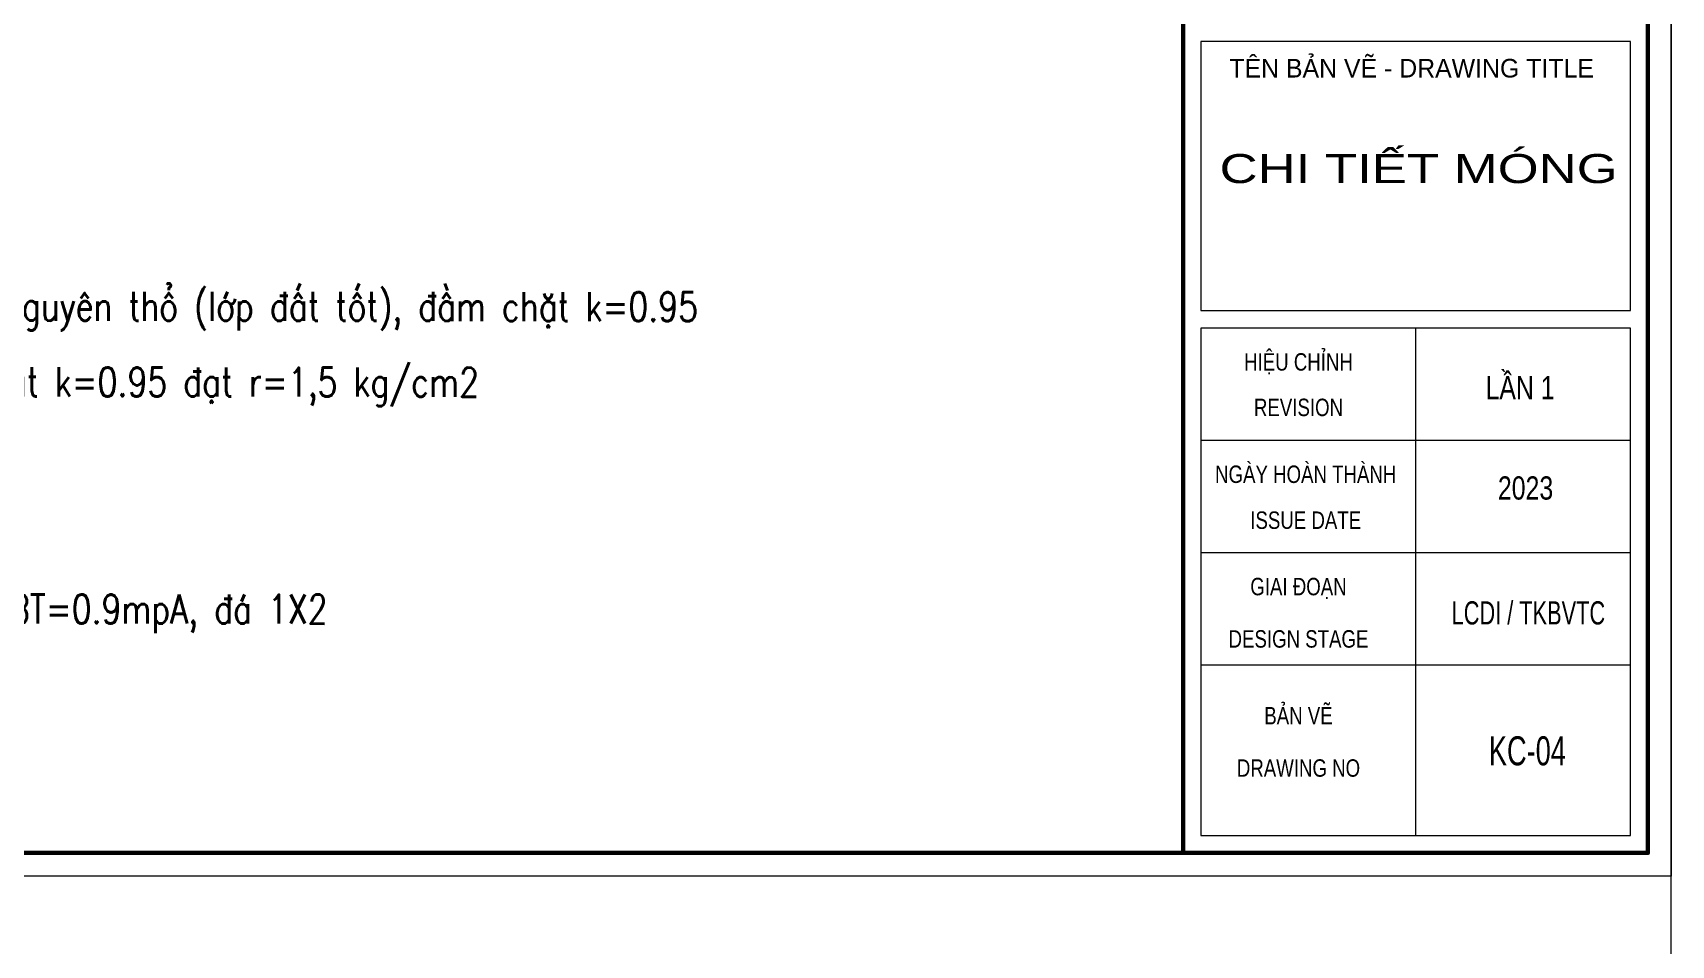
# Model space of a CAD drawing. Header units: millimetres. Extents: x -211129 to 461116, y -574633 to 115.
# Drawn here: x -64461 to -57409, y -546838 to -542912 of the extents above; entities that cross this region are included whole.
import ezdxf
from ezdxf.enums import TextEntityAlignment as Align

# ---------------------------------------------------------------- set-up
doc = ezdxf.new("R2010")
doc.units = ezdxf.units.MM
doc.header["$MEASUREMENT"] = 0
doc.layers.get('Defpoints').update_dxf_attribs({"color": 1})
for name, color, linetype, lineweight in [('Khungten_LCDI', 7, 'Continuous', 5), ('LC Net thay', 63, 'Continuous', 25), ('LC Text1', 3, 'Continuous', 20)]:
    doc.layers.add(name, color=color, linetype=linetype, lineweight=lineweight)
doc.styles.add('Khungten', font='VHAVAN.TTF', dxfattribs={"width": 0.9, "height": 5000})
doc.styles.add('LC 1', font='VHAVANB.TTF')
doc.styles.add('LC 3', font='vnsimli.shx', dxfattribs={"width": 0.75})
doc.styles.add('Title', font='VHBLACK.TTF', dxfattribs={"width": 0.8})

# ---------------------------------------------------------------- blocks, each defined once
blk = doc.blocks.new('lcdi fix')
at = {"layer": 'Defpoints', "lineweight": 0}
blk.add_lwpolyline([(-1200, -14850), (-1200, 14850), (40800, 14850), (40800, -14850)], close=True, dxfattribs=at)
at = {"layer": 'Khungten_LCDI', "color": 5, "lineweight": 60}
blk.add_line((36600, 14650), (36600, -14650), dxfattribs=at)
at = {"layer": 'Khungten_LCDI', "color": 5, "lineweight": 25}
blk.add_line((40600, -14650), (40600, 14650), dxfattribs=at)
at = {"layer": 'Khungten_LCDI', "color": 9, "lineweight": 15}
for p, q in [((38600, -10133.4), (38600, -14500)), ((40450, -11100), (36750, -11100)), ((40450, -12066.7), (36750, -12066.7)), ((40450, -13033.3), (36750, -13033.3))]:
    blk.add_line(p, q, dxfattribs=at)
at = {"layer": 'Khungten_LCDI', "color": 5, "lineweight": 60}
blk.add_lwpolyline([(0, -14650), (0, 14650), (40600, 14650), (40600, -14650)], close=True, dxfattribs=at)
at = {"layer": 'Khungten_LCDI', "color": 9, "lineweight": 15}
for points in [[(36750, -9983.4), (40450, -9983.4), (40450, -7667.3), (36750, -7667.3)], [(36750, -14500), (40450, -14500), (40450, -10133.4), (36750, -10133.4)]]:
    blk.add_lwpolyline(points, close=True, dxfattribs=at)
at = {"color": 7, "style": 'Khungten'}
blk.add_text('tªn b¶n vÏ - drawing title', height=160, dxfattribs=at).set_placement((38565.6, -7977.2), align=Align.CENTER)
at = {"color": 7}
for s, height, style, width, p in [('hiÖu chØnh', 150, 'Khungten', 0.8, (37591.7, -10499.4)), ('revision', 150, 'Khungten', 0.8, (37591.7, -10891)), ('ngµy hoµn thµnh', 150, 'Khungten', 0.8, (37654, -11466.1)), ('issue date', 150, 'Khungten', 0.8, (37654, -11861.5)), ('giai ®o¹n', 150, 'Khungten', 0.8, (37591.7, -12432.7)), ('lcdi / TKBVTC', 200, 'Title', 0.7, (39570.6, -12684.1)), ('design stage', 150, 'Khungten', 0.8, (37591.7, -12883.2)), ('b¶n vÏ', 150, 'Khungten', 0.8, (37591.7, -13543.7)), ('drawing nO', 150, 'Khungten', 0.8, (37591.7, -13994.2))]:
    blk.add_text(s, height=height, dxfattribs=dict(at, style=style, width=width)).set_placement(p, align=Align.CENTER)
at = {"color": 7, "style": 'Khungten', "width": 0.8}
for tag, p in [('REVISION', (39498.8, -10746.3)), ('NGAYHT', (39546.1, -11609.4))]:
    blk.add_attdef(tag, text='', height=200, dxfattribs=at).set_placement(p, align=Align.CENTER)
at = {"layer": 'LC Text1', "color": 3, "style": 'LC 1', "width": 1.834006}
for tag, p, p2 in [('TENBANVE1', (36912.7, -8885.8), (40339.1, -8885.8)), ('TENBANVE2', (36912.7, -9562.5), (40339.1, -9562.5))]:
    blk.add_attdef(tag, text='', height=250, dxfattribs=at).set_placement(p, p2, align=Align.FIT)
at = {"layer": 'LC Text1', "style": 'Title', "width": 0.7}
blk.add_attdef('SOBANVE', text='', height=250, dxfattribs=at).set_placement((39562, -13896.2), align=Align.CENTER)

msp = doc.modelspace()

# ---------------------------------------------------------------- block references
at = {"layer": 'LC Net thay'}
ref = msp.add_blockref('lcdi fix', (-77809.4, -539116.2), dxfattribs=dict(at, xscale=0.5000000000000013, yscale=0.5000000000000013, zscale=0.5000000000000013))
ref.add_attrib('NGAYHT', '2023', dxfattribs={"layer": 'LC Text1', "height": 100, "style": 'Khungten', "width": 0.8}).set_placement((-58036.3, -544920.9), align=Align.CENTER)
ref.add_attrib('REVISION', 'lÇn 1', dxfattribs={"layer": 'LC Text1', "height": 100, "style": 'Khungten', "width": 0.8}).set_placement((-58060, -544489.4), align=Align.CENTER)
ref.add_attrib('SOBANVE', 'KC-04', dxfattribs={"layer": 'LC Text1', "height": 125, "style": 'Title', "width": 0.7}).set_placement((-58028.4, -546064.3), align=Align.CENTER)
ref.add_attrib('TENBANVE1', 'chi tiÕt mãng', dxfattribs={"layer": 'LC Text1', "height": 125, "style": 'Title', "width": 1.182015}).set_placement((-59353.1, -543559.1), (-57639.8, -543559.1), align=Align.FIT)
msp.add_blockref('lcdi fix', (-56209.4, -546541.2), dxfattribs=at)

# ---------------------------------------------------------------- texts
at = {"layer": 'LC Text1', "color": 3, "style": 'LC 3', "width": 0.8}
for s, p in [('- ®¸y mãng ®\xadîc ®µo tíi cao ®é thiÕt kÕ, ®Æt trªn nÒn ®Êt nguyªn thæ (líp ®Êt tèt), ®Çm chÆt k=0.95', (-68823.1, -544147.3)), ('- gi¶ ®Þnh c\xadêng ®é nÒn ®Êt d\xadíi ®¸y mãng sau khi ®Çm chÆt k=0.95 ®¹t r=1,5 kg/cm2', (-68823.1, -544473)), ('- bªt«ng mãng, dÇm, gi»ng, cæ cét m¸c 250 rB=11.5mpA, rBT=0.9mpA, ®¸ 1X2', (-68823.1, -545450))]:
    msp.add_text(s, height=125, rotation=359.95192, dxfattribs=at).set_placement(p)

doc.saveas('drawing.dxf')
